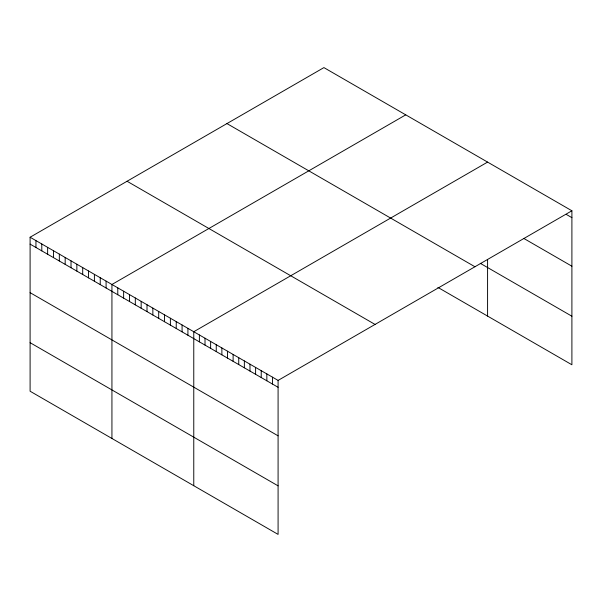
<?xml version="1.0" encoding="UTF-8"?>
<svg xmlns="http://www.w3.org/2000/svg" width="602" height="602" viewBox="0 0 602 602"><rect width="100%" height="100%" fill="white"/><g stroke="black" fill="none" stroke-linecap="round" stroke-linejoin="round"><path stroke-width="0.9" d="M30.1 237.233L278.086 380.411L278.086 534.395L30.1 391.225L30.1 237.233L323.914 67.605L571.9 210.775L571.9 364.767L437.902 287.402M405.748 114.847L111.934 284.483L111.934 438.474M487.582 162.096L193.769 331.732L193.769 485.716M278.086 380.411L571.9 210.775M566.279 214.41L571.9 217.661M523.717 238.384L571.9 266.204M480.276 263.322L571.9 316.216M226.954 123.583L474.94 266.754M127.06 181.255L375.046 324.433M30.1 244.119L278.086 387.289M30.1 292.662L278.086 435.833M30.1 342.681L278.086 485.852M487.582 259.5L487.582 316.088M272.465 377.161L272.465 384.046M266.844 373.917L266.844 380.803M261.223 370.674L261.223 377.559M255.602 367.431L255.602 374.309M249.98 364.18L249.98 371.065M244.359 360.937L244.359 367.822M238.738 357.693L238.738 364.579M233.117 354.45L233.117 361.328M227.496 351.199L227.496 358.085M221.875 347.956L221.875 354.841M216.253 344.713L216.253 351.598M210.632 341.462L210.632 348.347M205.011 338.219L205.011 345.104M199.39 334.975L199.39 341.861M187.922 328.353L187.922 335.239M182.075 324.982L182.075 331.868M176.235 321.603L176.235 328.489M170.389 318.232L170.389 325.118M164.542 314.854L164.542 321.739M158.695 311.482L158.695 318.368M152.855 308.104L152.855 314.989M147.008 304.732L147.008 311.618M141.161 301.354L141.161 308.239M135.315 297.982L135.315 304.868M129.468 294.604L129.468 301.489M123.628 291.233L123.628 298.118M117.781 287.861L117.781 294.739M106.087 281.111L106.087 287.989M100.241 277.733L100.241 284.618M94.401 274.361L94.401 281.239M88.554 270.983L88.554 277.868M82.707 267.612L82.707 274.489M76.86 264.233L76.86 271.118M71.021 260.862L71.021 267.747M65.174 257.483L65.174 264.368M59.327 254.112L59.327 260.997M53.48 250.733L53.48 257.618M47.633 247.362L47.633 254.247M41.794 243.983L41.794 250.868M35.947 240.612L35.947 247.497"/></g></svg>
